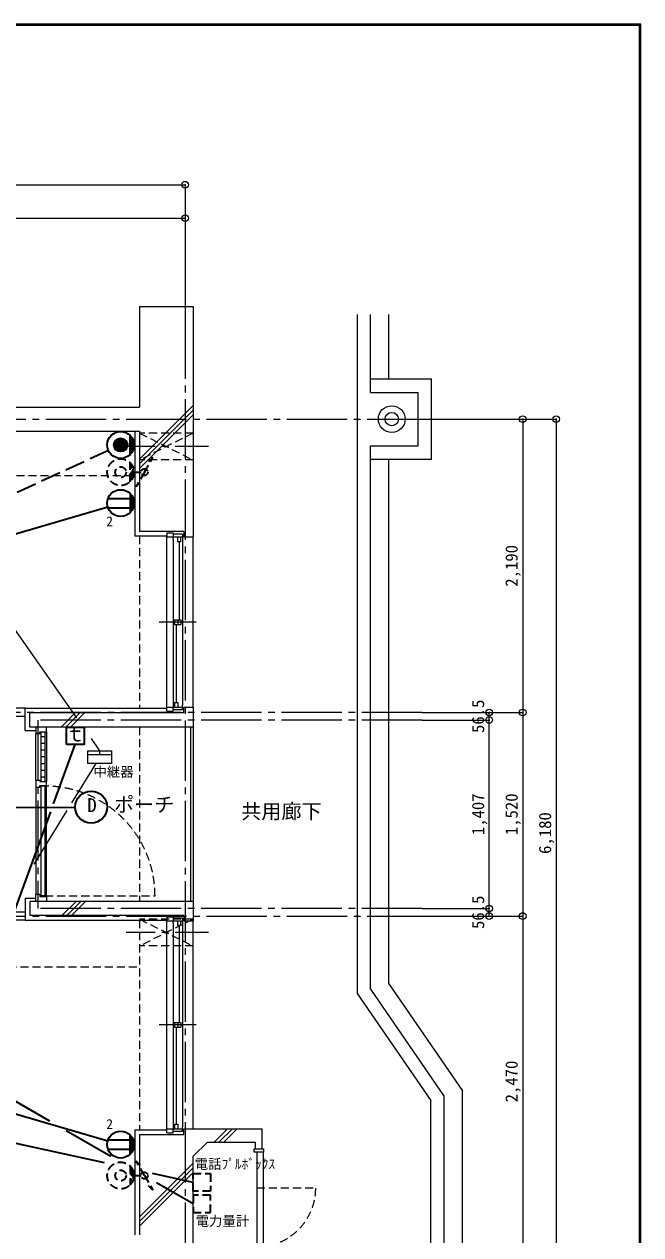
# Model space of a CAD drawing. Units: millimetres at full size, sheet at 1:50. Extents: x -9674 to 9699, y -6794 to 6791.
# Drawn here: x 5096 to 9699, y -2247 to 6791 of the extents above; entities that cross this region are included whole.
import ezdxf
from ezdxf.enums import TextEntityAlignment as Align

# ---------------------------------------------------------------- set-up
doc = ezdxf.new("R2010")
doc.units = ezdxf.units.MM
doc.header["$LTSCALE"] = 50
doc.header["$PDMODE"] = 32
doc.header["$PDSIZE"] = 50
for name, pattern in [('CHAIN1', [8, 5, -1, 1, -1]), ('CHAIN2', [12, 9, -1, 1, -1]), ('DASHED1', [1.8, 1.2, -0.6]), ('DASHED3', [4, 3, -1])]:
    doc.linetypes.add(name, pattern=pattern)
for name, color, linetype, lineweight in [('0-0_図面枠', 7, 'Continuous', 9), ('1-0_芯', 134, 'CHAIN2', 9), ('1-1_躯体', 134, 'Continuous', 9), ('1-2_間仕切', 134, 'Continuous', 9), ('1-3_建具', 134, 'Continuous', 9), ('1-6_ﾊﾞﾙｺﾆｰ・階段', 134, 'Continuous', 9), ('1-7_その他', 134, 'DASHED1', 9), ('1-8_ハッチ', 134, 'Continuous', 9), ('1-B_寸法', 134, 'Continuous', 9), ('1-C_梁', 134, 'DASHED1', 9), ('2-0_芯', 2, 'Continuous', 35), ('2-E', 2, 'Continuous', 35), ('3-0', 3, 'DASHED1', 35), ('3-2', 3, 'DASHED1', 35), ('3-3', 1, 'Continuous', 25), ('3-E', 3, 'Continuous', 35)]:
    doc.layers.add(name, color=color, linetype=linetype, lineweight=lineweight)
doc.layers.add('1-A_文字', color=134, linetype='Continuous')
doc.styles.add('ＭＳ ゴシック', font='')
doc.styles.get('ＭＳ ゴシック').set_extended_font_data('MS Gothic')

msp = doc.modelspace()

# ---------------------------------------------------------------- linework, layer by layer
at = {"layer": '0-0_図面枠'}
for p, q in [((9697.16, 6789.66), (-9672.16, 6789.66)), ((9695.4, 6787.9), (-9670.4, 6787.9)), ((-9668.64, 6786.14), (9693.64, 6786.14)), ((9691.87, 6784.38), (-9666.87, 6784.38)), ((9690.11, 6782.61), (-9665.11, 6782.61)), ((9688.35, 6780.85), (-9663.35, 6780.85)), ((9688.35, -6783.35), (9688.35, 6780.85)), ((9690.11, -6785.11), (9690.11, 6782.61)), ((9691.87, -6786.88), (9691.87, 6784.38)), ((9693.64, 6786.14), (9693.64, -6788.64)), ((9695.4, -6790.4), (9695.4, 6787.9)), ((9697.16, -6792.16), (9697.16, 6789.66))]:
    msp.add_line(p, q, dxfattribs=at)
msp.add_lwpolyline([(9698.92, -6793.93), (9698.92, 6791.43), (-9673.92, 6791.43)], dxfattribs=at)
at = {"layer": '1-0_芯'}
for p, q in [((6297.29, 4592.91), (6297.29, -3087.09)), ((-8542.71, 3842.91), (8067.29, 3842.91)), ((8067.29, 1652.91), (1897.29, 1652.91)), ((5197.29, 1596.41), (5197.29, 189.41)), ((8067.29, 1596.41), (5197.29, 1596.41)), ((8067.29, 189.41), (5197.29, 189.41)), ((-8542.71, 132.91), (8067.29, 132.91))]:
    msp.add_line(p, q, dxfattribs=at)
at = {"layer": '1-1_躯体'}
for p, q in [((5957.29, 4682.91), (5957.29, 3932.91)), ((5957.29, 4682.91), (6357.29, 4682.91)), ((6357.29, 4682.91), (6357.29, 2962.89)), ((-6742.71, 3932.91), (5957.29, 3932.91)), ((-6742.71, 3752.91), (5957.29, 3752.91)), ((5957.29, 3752.91), (5957.29, 3002.89)), ((6287.29, 3002.89), (5957.29, 3002.89)), ((6287.29, 3002.89), (6287.29, 2962.89)), ((6287.29, 2962.89), (6357.29, 2962.89)), ((6287.29, 1648.91), (5137.29, 1648.91)), ((6287.29, 1648.91), (6287.29, 1692.89)), ((6357.29, 241.91), (6357.29, 96.89)), ((6287.29, 136.91), (5137.29, 136.91)), ((5957.29, -1497.09), (5957.29, -2247.09)), ((5957.29, -1497.09), (6287.29, -1497.09)), ((6287.29, -1497.09), (6287.29, -1455.09)), ((6287.29, -1455.09), (6357.29, -1455.09)), ((6357.29, -1455.09), (6872.29, -1455.09)), ((6872.29, -1605.09), (6872.29, -1455.09)), ((6357.29, -1661.15), (6463.35, -1555.09)), ((6463.35, -1555.09), (6822.29, -1555.09)), ((6822.29, -1605.09), (6822.29, -1555.09)), ((6822.29, -1605.09), (6872.29, -1605.09)), ((6357.29, -3013.02), (6357.29, -1661.15))]:
    msp.add_line(p, q, dxfattribs=at)
for points in [[(6357.29, 1543.91), (5137.29, 1543.91), (5137.29, 1648.91)], [(6287.29, 1692.89), (6357.29, 1692.89), (6357.29, 1543.91)], [(6357.29, 241.91), (5137.29, 241.91), (5137.29, 136.91)], [(6287.29, 136.91), (6287.29, 96.89), (6357.29, 96.89)]]:
    msp.add_lwpolyline(points, dxfattribs=at)
at = {"layer": '1-2_間仕切'}
for p, q in [((5102.29, 1683.91), (3577.29, 1683.91)), ((5102.29, 1622.91), (3577.29, 1622.91)), ((5102.29, 162.91), (3577.29, 162.91)), ((5102.29, 101.91), (3577.29, 101.91))]:
    msp.add_line(p, q, dxfattribs=at)
at = {"layer": '1-3_建具'}
for p, q in [((6160.29, 2992.89), (6161.32, 2992.89)), ((6160.29, 2992.89), (6207.29, 2992.89)), ((6207.29, 2992.89), (6207.29, 2962.89)), ((6277.29, 2982.89), (6207.29, 2982.89)), ((6277.29, 2982.89), (6277.29, 2947.89)), ((6160.29, 1692.89), (6160.29, 2962.89)), ((6207.29, 2962.89), (6277.29, 2962.89)), ((6207.29, 2947.89), (6207.29, 2962.89)), ((6207.29, 2947.89), (6207.29, 1707.89)), ((6242.29, 2927.89), (6242.29, 2962.89)), ((6266.29, 2927.89), (6242.29, 2927.89)), ((6254.29, 2345.39), (6254.29, 2927.89)), ((6266.29, 2927.89), (6266.29, 2962.89)), ((6277.29, 2947.89), (6277.29, 1707.89)), ((6357.29, 1692.89), (6357.29, 2962.89)), ((6380.77, 2327.89), (6103.81, 2327.89)), ((6218.29, 2345.39), (6218.29, 2310.39)), ((6218.29, 2345.39), (6266.29, 2345.39)), ((6218.29, 2310.39), (6266.29, 2310.39)), ((6230.29, 2310.39), (6230.29, 1727.89)), ((6242.29, 2345.39), (6242.29, 2310.39)), ((6266.29, 2345.39), (6266.29, 2310.39)), ((6218.29, 1727.89), (6242.29, 1727.89)), ((6218.29, 1727.89), (6218.29, 1692.89)), ((6242.29, 1727.89), (6242.29, 1692.89)), ((6160.29, 1692.89), (6207.29, 1692.89)), ((6160.29, 1662.89), (6160.29, 1692.89)), ((6160.29, 1662.89), (6161.32, 1662.89)), ((6160.29, 1662.89), (6207.29, 1662.89)), ((6207.29, 1707.89), (6207.29, 1692.89)), ((6207.29, 1692.89), (6277.29, 1692.89)), ((6207.29, 1662.89), (6207.29, 1692.89)), ((6277.29, 1672.89), (6207.29, 1672.89)), ((6277.29, 1672.89), (6277.29, 1707.89)), ((5182.29, 1543.91), (5182.29, 1492.91)), ((5262.29, 1507.91), (5262.29, 1543.91)), ((5182.29, 1528.91), (5182.29, 1507.91)), ((5212.29, 1492.91), (5182.29, 1492.91)), ((5182.29, 1147.91), (5182.29, 1492.91)), ((5222.29, 1137.91), (5222.29, 1507.91)), ((5222.29, 1472.91), (5252.29, 1472.91)), ((5252.29, 1137.91), (5252.29, 1507.91)), ((5262.29, 1507.91), (5262.29, 1137.91)), ((5222.29, 1422.91), (5252.29, 1422.91)), ((5222.29, 1372.91), (5252.29, 1372.91)), ((5222.29, 1322.91), (5252.29, 1322.91)), ((5222.29, 1272.91), (5252.29, 1272.91)), ((5222.29, 1222.91), (5252.29, 1222.91)), ((5182.29, 1147.91), (5182.29, 1092.91)), ((5212.29, 1092.91), (5182.29, 1092.91)), ((5182.29, 1092.91), (5182.29, 292.91)), ((5212.29, 1092.91), (5212.29, 1107.91)), ((5222.29, 1172.91), (5252.29, 1172.91)), ((5222.29, 282.91), (5222.29, 1102.91)), ((5252.29, 1102.91), (5222.29, 1102.91)), ((5252.29, 282.91), (5252.29, 1102.91)), ((5262.29, 277.91), (5262.29, 1107.91)), ((5212.29, 292.91), (5182.29, 292.91)), ((5182.29, 241.91), (5182.29, 292.91)), ((5182.29, 256.91), (5182.29, 277.91)), ((5252.29, 282.91), (5222.29, 282.91)), ((5262.29, 277.91), (5262.29, 241.91)), ((6160.29, 126.89), (6161.32, 126.89)), ((6160.29, 126.89), (6207.29, 126.89)), ((6160.29, -1455.09), (6160.29, 96.89)), ((6207.29, 126.89), (6207.29, 96.89)), ((6277.29, 116.89), (6207.29, 116.89)), ((6207.29, 96.89), (6277.29, 96.89)), ((6207.29, 81.89), (6207.29, 96.89)), ((6242.29, 61.89), (6242.29, 96.89)), ((6266.29, 61.89), (6266.29, 96.89)), ((6277.29, 116.89), (6277.29, 81.89)), ((6357.29, -1455.09), (6357.29, 96.89)), ((6207.29, 81.89), (6207.29, -1440.09)), ((6266.29, 61.89), (6242.29, 61.89)), ((6254.29, -661.6), (6254.29, 61.89)), ((6277.29, 81.89), (6277.29, -1440.09)), ((6380.77, -679.1), (6103.81, -679.1)), ((6218.29, -661.6), (6218.29, -696.6)), ((6218.29, -661.6), (6266.29, -661.6)), ((6218.29, -696.6), (6266.29, -696.6)), ((6230.29, -696.6), (6230.29, -1420.09)), ((6242.29, -661.6), (6242.29, -696.6)), ((6266.29, -661.6), (6266.29, -696.6)), ((6207.29, -1440.09), (6207.29, -1455.09)), ((6218.29, -1420.09), (6242.29, -1420.09)), ((6218.29, -1420.09), (6218.29, -1455.09)), ((6242.29, -1420.09), (6242.29, -1455.09)), ((6277.29, -1475.09), (6277.29, -1440.09)), ((6160.29, -1485.09), (6161.32, -1485.09)), ((6160.29, -1485.09), (6207.29, -1485.09)), ((6207.29, -1455.09), (6277.29, -1455.09)), ((6207.29, -1485.09), (6207.29, -1455.09)), ((6277.29, -1475.09), (6207.29, -1475.09)), ((6812.29, -1630.09), (6812.29, -1605.09)), ((6882.29, -1630.09), (6812.29, -1630.09)), ((6832.29, -1630.09), (6832.29, -3044.09)), ((6882.29, -3044.09), (6882.29, -1630.09))]:
    msp.add_line(p, q, dxfattribs=at)
at = {"layer": '1-3_建具', "linetype": 'DASHED1'}
for p, q in [((5252.29, 282.91), (6072.29, 282.91)), ((6832.29, -1897.09), (7272.29, -1897.09))]:
    msp.add_line(p, q, dxfattribs=at)
at = {"layer": '1-3_建具'}
for points in [[(6160.29, 2992.89), (6160.29, 2962.89), (6207.29, 2962.89)], [(5212.29, 1492.91), (5212.29, 1507.91), (5262.29, 1507.91)], [(5182.29, 1147.91), (5212.29, 1147.91), (5212.29, 1137.91), (5262.29, 1137.91)], [(5212.29, 1107.91), (5262.29, 1107.91), (5262.29, 1137.91)], [(5212.29, 292.91), (5212.29, 277.91), (5262.29, 277.91)], [(6160.29, 126.89), (6160.29, 96.89), (6207.29, 96.89)], [(6160.29, -1485.09), (6160.29, -1455.09), (6207.29, -1455.09)], [(6812.29, -1605.09), (6882.29, -1605.09), (6882.29, -1630.09)]]:
    msp.add_lwpolyline(points, dxfattribs=at)
at = {"layer": '1-3_建具', "linetype": 'DASHED1'}
for centre, radius, start, end in [((5252.29, 282.91), 820, 0, 90), ((6832.29, -1897.09), 440, 270, 0)]:
    msp.add_arc(centre, radius, start, end, dxfattribs=at)
at = {"layer": '1-6_ﾊﾞﾙｺﾆｰ・階段'}
for p, q in [((7582.29, 4623.9), (7582.29, -445.08)), ((7682.29, 4042.91), (7682.29, 4623.9)), ((7817.29, 4142.91), (7817.29, 4623.9)), ((7682.29, 4142.91), (8137.29, 4142.91)), ((8137.29, 3542.91), (8137.29, 4142.91)), ((7682.29, 4042.91), (8037.29, 4042.91)), ((8037.29, 3642.91), (8037.29, 4042.91)), ((7682.29, 3642.91), (8037.29, 3642.91)), ((7682.29, -414.02), (7682.29, 3642.91)), ((7682.29, 3542.91), (8137.29, 3542.91)), ((7817.29, -372.09), (7817.29, 3542.91)), ((6337.29, 1543.91), (6337.29, 241.91)), ((6357.29, 1543.91), (6357.29, 241.91)), ((7582.29, -445.08), (8132.29, -1245.08)), ((7682.29, -414.02), (8232.29, -1214.02)), ((7817.29, -372.09), (8367.29, -1172.09)), ((8367.29, -2959.72), (8367.29, -1172.09)), ((8132.29, -2959.72), (8132.29, -1245.08)), ((8232.29, -2959.72), (8232.29, -1214.02))]:
    msp.add_line(p, q, dxfattribs=at)
for radius in [100, 50]:
    msp.add_circle((7839.79, 3842.91), radius, dxfattribs=at)
at = {"layer": '1-7_その他'}
for p, q in [((6357.29, 3737.91), (5957.29, 3737.91)), ((5957.29, 3737.91), (6357.29, 3537.91)), ((6357.29, 3737.91), (5957.29, 3537.91)), ((6357.29, 3537.91), (5957.29, 3537.91)), ((6357.29, 109.41), (5957.29, 109.41)), ((5957.29, 109.41), (6357.29, -90.59)), ((6357.29, 109.41), (5957.29, -90.59)), ((6357.29, -90.59), (5957.29, -90.59))]:
    msp.add_line(p, q, dxfattribs=at)
at = {"layer": '1-7_その他', "linetype": 'CHAIN1'}
for p, q in [((6472.29, 3637.91), (5857.29, 3637.91)), ((6472.29, 9.41), (5857.29, 9.41))]:
    msp.add_line(p, q, dxfattribs=at)
at = {"layer": '1-8_ハッチ'}
for p, q in [((5957.29, 3544.66), (6357.29, 3944.66)), ((5957.29, 3509.3), (6357.29, 3909.3)), ((5957.29, 3473.95), (6357.29, 3873.95)), ((5922.29, 3752.91), (5922.29, 2969.89)), ((6160.29, 2969.89), (5922.29, 2969.89)), ((5102.29, 1518.91), (5102.29, 1683.91)), ((5102.29, 1683.91), (6160.29, 1683.91)), ((5370.76, 1543.91), (5475.76, 1648.91)), ((5406.11, 1543.91), (5511.11, 1648.91)), ((5441.47, 1543.91), (5546.47, 1648.91)), ((5102.29, 1518.91), (5182.29, 1518.91)), ((5102.29, 266.91), (5182.29, 266.91)), ((5102.29, 266.91), (5102.29, 101.91)), ((5377.97, 136.91), (5482.97, 241.91)), ((5413.33, 136.91), (5518.33, 241.91)), ((5448.68, 136.91), (5553.68, 241.91)), ((5102.29, 101.91), (6160.29, 101.91)), ((5922.29, -1462.09), (5922.29, -2247.09)), ((5922.29, -1462.09), (6160.29, -1462.09)), ((6514.4, -1555.09), (6614.4, -1455.09)), ((6549.75, -1555.09), (6649.75, -1455.09)), ((6585.11, -1555.09), (6685.11, -1455.09)), ((5957.29, -2112.2), (6357.29, -1712.2)), ((5957.29, -2147.55), (6357.29, -1747.55)), ((5957.29, -2182.91), (6357.29, -1782.91))]:
    msp.add_line(p, q, dxfattribs=at)
at = {"layer": '1-B_寸法'}
for p, q in [((1897.29, 5592.91), (6297.29, 5592.91)), ((6297.29, 5592.91), (6297.29, 4592.91)), ((2697.29, 5342.91), (6297.29, 5342.91)), ((8067.29, 3842.91), (9067.29, 3842.91)), ((8817.29, 3842.91), (8817.29, 1652.91)), ((9067.29, 3842.91), (9067.29, -2337.09)), ((8067.29, 1652.91), (8817.29, 1652.91)), ((8817.29, 1652.91), (8817.29, 132.91)), ((8067.29, 1596.41), (8567.29, 1596.41)), ((8067.29, 189.41), (8567.29, 189.41)), ((8567.29, 132.91), (8567.29, 189.41)), ((8067.29, 132.91), (8817.29, 132.91)), ((8817.29, 132.91), (8817.29, -2337.09))]:
    msp.add_line(p, q, dxfattribs=at)
msp.add_lwpolyline([(8567.29, 189.41), (8567.29, 1596.41), (8567.29, 1652.91)], dxfattribs=at)
for p in [(6297.29, 5592.91), (6297.29, 5342.91), (8817.29, 3842.91), (9067.29, 3842.91), (8567.29, 1652.91), (8817.29, 1652.91), (8567.29, 1596.41), (8567.29, 189.41), (8567.29, 132.91), (8817.29, 132.91)]:
    msp.add_point(p, dxfattribs=at)
at = {"layer": '1-C_梁'}
for p, q in [((2157.29, 3422.91), (5922.29, 3422.91)), ((5957.29, 2969.89), (5957.29, 1683.91)), ((5957.29, 1543.91), (5957.29, 241.91)), ((5957.29, 101.91), (5957.29, -1462.09)), ((2727.29, -247.09), (5957.29, -247.09))]:
    msp.add_line(p, q, dxfattribs=at)
at = {"layer": '2-0_芯'}
for p, q in [((5886.02, 3287.51), (5886.02, 3144.69)), ((5889.02, 3284.44), (5889.02, 3147.76)), ((5895.02, 3277.41), (5895.02, 3154.79)), ((5901.02, 3268.78), (5901.02, 3163.42)), ((5907.02, 3257.56), (5907.02, 3174.64)), ((4452.58, 2818.86), (5719.98, 3188.12)), ((5722.31, 3251.1), (5909.7, 3251.1)), ((5722.31, 3181.1), (5909.7, 3181.1)), ((5913.02, 3240.42), (5913.02, 3191.78)), ((4188.56, 939.24), (5477.04, 945.48)), ((5286.82, -1399.03), (4490.9, -939.9)), ((4555.5, -1203.5), (5720.04, -1545.5)), ((5741.8, -1661.49), (5409.67, -1469.9)), ((5886.02, -1645.1), (5886.02, -1502.27)), ((5889.02, -1642.03), (5889.02, -1505.35)), ((5895.02, -1635), (5895.02, -1512.38)), ((5901.02, -1626.37), (5901.02, -1521.01)), ((5907.02, -1615.15), (5907.02, -1532.22)), ((5722.31, -1538.69), (5909.7, -1538.69)), ((5722.31, -1608.69), (5909.7, -1608.69)), ((5913.02, -1598.01), (5913.02, -1549.37)), ((6357.29, -2016.53), (6084.35, -1859.09))]:
    msp.add_line(p, q, dxfattribs=at)
at = {"layer": '2-0_芯', "linetype": 'DASHED1'}
msp.add_lwpolyline([(6487.29, -2081.53), (6487.29, -1951.53), (6357.29, -1951.53), (6357.29, -2081.53)], close=True, dxfattribs=at)
at = {"layer": '2-0_芯'}
for centre in [(5816.01, 3216.1), (5816.01, -1573.69)]:
    msp.add_circle(centre, 100.02, dxfattribs=at)
at = {"layer": '2-E'}
msp.add_circle((5595.81, 946.06), 118.77, dxfattribs=at)
at = {"layer": '3-0'}
msp.add_lwpolyline([(6487.29, -1790.51), (6487.29, -1920.51), (6357.29, -1920.51), (6357.29, -1790.51)], close=True, dxfattribs=at)
at = {"layer": '3-2'}
for p, q in [((5992.95, 3446.96), (6055.45, 3555.22)), ((6055.45, 3555.22), (6024.55, 3524.32)), ((5886.01, 3375.55), (5886.01, 3518.38)), ((5892.01, 3381.97), (5892.01, 3511.95)), ((5898.01, 3389.73), (5898.01, 3504.2)), ((5904.01, 3399.46), (5904.01, 3494.46)), ((5910.01, 3412.84), (5910.01, 3481.08)), ((5916.01, 3446.96), (5967.95, 3446.96)), ((5992.95, 3446.96), (5930.45, 3338.71)), ((5930.45, 3338.71), (5961.35, 3369.61)), ((5930.45, -1696.3), (5961.35, -1727.2)), ((5992.95, -1804.55), (5930.45, -1696.3)), ((5886.01, -1733.14), (5886.01, -1875.96)), ((5892.01, -1739.56), (5892.01, -1869.54)), ((5898.01, -1747.31), (5898.01, -1861.79)), ((5904.01, -1757.05), (5904.01, -1852.05)), ((5910.01, -1770.43), (5910.01, -1838.67)), ((5916.01, -1804.55), (5967.95, -1804.55))]:
    msp.add_line(p, q, dxfattribs=at)
msp.add_lwpolyline([(5992.95, -1804.55), (6055.45, -1912.8), (6024.55, -1881.9)], dxfattribs=at)
for centre, radius in [((5816.01, 3446.96), 100), ((5816.01, 3446.96), 40), ((5992.95, 3446.96), 25), ((5816.01, -1804.55), 100), ((5816.01, -1804.55), 40), ((5992.95, -1804.55), 25)]:
    msp.add_circle(centre, radius, dxfattribs=at)
at = {"layer": '3-3'}
for p, q in [((4613.45, 2851.42), (5486.01, 1612.92)), ((5595.47, 1457.55), (5658.94, 1367.46)), ((5658.94, 1367.46), (5658.94, 1339.46)), ((5629.9, 1272.85), (5448.35, 977.18)), ((5570.25, 1339.46), (5747.64, 1339.46)), ((5413.1, 919.77), (5167.06, 519.08))]:
    msp.add_line(p, q, dxfattribs=at)
msp.add_lwpolyline([(5570.25, 1367.46), (5747.64, 1367.46), (5747.64, 1272.85), (5570.25, 1272.85)], close=True, dxfattribs=at)
at = {"layer": '3-E'}
for p, q in [((5886.01, 3578.66), (5886.01, 3721.49)), ((5892.01, 3585.08), (5892.01, 3715.07)), ((5898.01, 3592.84), (5898.01, 3707.31)), ((5766.01, 3650.07), (5866.01, 3650.07)), ((5766.26, 3655.07), (5865.76, 3655.07)), ((5766.26, 3645.07), (5865.76, 3645.07)), ((5767.02, 3660.07), (5865, 3660.07)), ((5767.02, 3640.07), (5865, 3640.07)), ((5768.31, 3665.07), (5863.7, 3665.07)), ((5768.31, 3635.07), (5863.7, 3635.07)), ((5770.18, 3670.07), (5861.83, 3670.07)), ((5770.18, 3630.07), (5861.83, 3630.07)), ((5772.71, 3675.07), (5859.31, 3675.07)), ((5772.71, 3625.07), (5859.31, 3625.07)), ((5776.01, 3680.07), (5856.01, 3680.07)), ((5776.01, 3620.07), (5856.01, 3620.07)), ((5780.3, 3685.07), (5851.71, 3685.07)), ((5786.01, 3690.07), (5846.01, 3690.07)), ((5794.21, 3695.07), (5837.8, 3695.07)), ((5904.01, 3602.58), (5904.01, 3697.57)), ((5910.01, 3615.96), (5910.01, 3684.19)), ((5780.3, 3615.07), (5851.71, 3615.07)), ((5786.01, 3610.07), (5846.01, 3610.07)), ((5794.21, 3605.07), (5837.8, 3605.07)), ((5315.17, 969.62), (5477.23, 1413.91)), ((4918.1, -118.94), (5293.4, 909.94)), ((5695.41, -1710.79), (729.56, -624.95)), ((6357.29, -1855.51), (6054.71, -1789.35))]:
    msp.add_line(p, q, dxfattribs=at)
at = {"layer": '3-E', "linetype": 'DASHED3'}
msp.add_line((5725.14, 3608.33), (4565.17, 3075.43), dxfattribs=at)
at = {"layer": '3-E'}
msp.add_lwpolyline([(5412.23, 1413.91), (5412.23, 1543.91), (5542.23, 1543.91), (5542.23, 1413.91)], close=True, dxfattribs=at)
for radius in [100, 50]:
    msp.add_circle((5816.01, 3650.07), radius, dxfattribs=at)

# ---------------------------------------------------------------- texts
at = {"layer": '1-A_文字', "style": 'ＭＳ ゴシック'}
for s, p in [('ポーチ', (5766.22, 877.09)), ('共用廊下', (6716.03, 826.57))]:
    msp.add_text(s, height=110, dxfattribs=at).set_placement(p, align=Align.BOTTOM_LEFT)
at = {"layer": '1-B_寸法', "style": 'ＭＳ ゴシック'}
for s, p in [('2,190', (8807.29, 2591.66)), ('56.5', (8557.29, 1499.66)), ('1,407', (8557.29, 736.66)), ('1,520', (8807.29, 736.66)), ('6,180', (9057.29, 596.66)), ('56.5', (8557.29, 36.16)), ('2,470', (8807.29, -1258.34))]:
    msp.add_text(s, height=91.64, rotation=90, dxfattribs=at).set_placement(p, align=Align.BOTTOM_LEFT)
at = {"layer": '2-0_芯', "color": 7, "style": 'ＭＳ ゴシック'}
for p in [(5708.68, 3021), (5708.68, -1478.58)]:
    msp.add_text('2', height=73.31, dxfattribs=at).set_placement(p, align=Align.BOTTOM_LEFT)
at = {"layer": '2-E', "color": 7, "style": 'ＭＳ ゴシック'}
for s, height, p in [('ｔ', 110, (5402.23, 1403.91)), ('D', 104.5, (5566.3, 877.15)), ('電力量計', 73.31, (6375.8, -2202.45))]:
    msp.add_text(s, height=height, dxfattribs=at).set_placement(p, align=Align.BOTTOM_LEFT)
at = {"layer": '3-E', "color": 7, "style": 'ＭＳ ゴシック'}
for s, p in [('中継器', (5612.85, 1150.84)), ('電話ﾌﾟﾙﾎﾞｯｸｽ', (6369.22, -1776.88))]:
    msp.add_text(s, height=73.31, dxfattribs=at).set_placement(p, align=Align.BOTTOM_LEFT)

doc.saveas('drawing.dxf')
